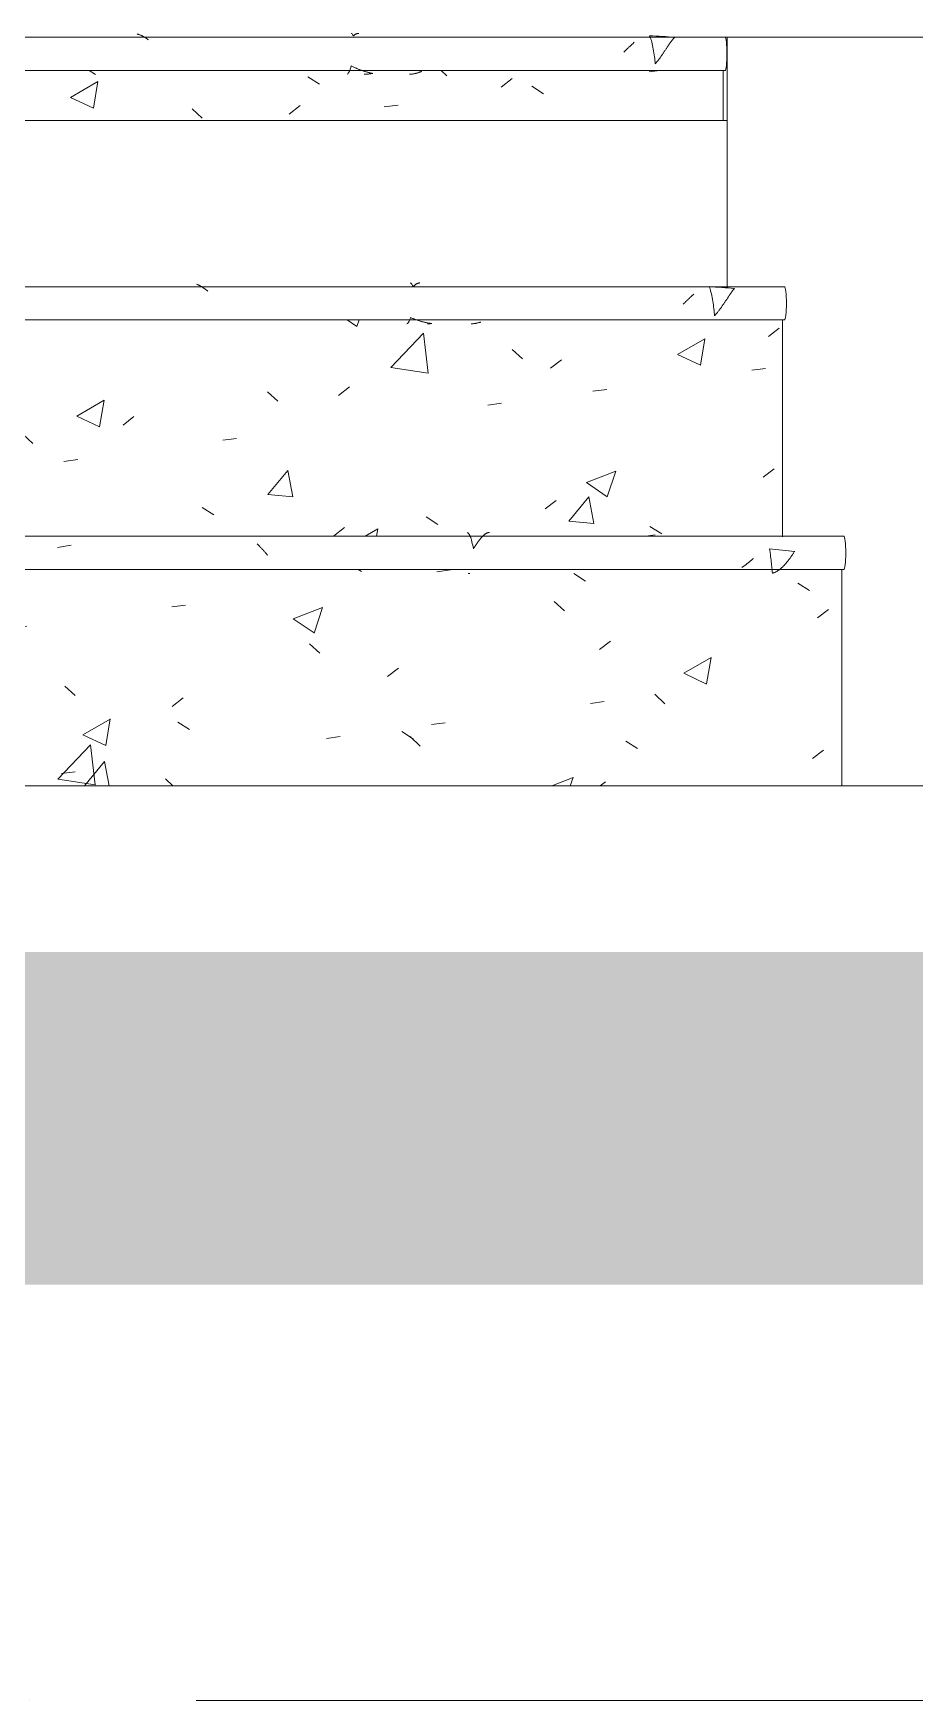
# Model space of a CAD drawing. Header units: millimetres. Extents: x -20608 to 106651, y -8981 to 93550.
# Drawn here: x 88623 to 89152, y -1000 to 2 of the extents above; entities that cross this region are included whole.
import ezdxf

# ---------------------------------------------------------------- set-up
doc = ezdxf.new("R2010")
doc.units = ezdxf.units.MM
doc.linetypes.add('Grid Line', pattern=[14, 10, -2, 0, -2])
for name, color, linetype, lineweight in [('NET CAT', 3, 'Continuous', 5), ('NET THAY 1', 41, 'Continuous', 5), ('NET-THAY', 2, 'Continuous', 9), ('TRUC', 225, 'Continuous', 5)]:
    doc.layers.add(name, color=color, linetype=linetype, lineweight=lineweight)

# ---------------------------------------------------------------- blocks, each defined once
blk = doc.blocks.new('FP_396-MẶT ĐỨNG 1-14')
at = {"layer": 'NET THAY 1', "color": 7}
for p, q in [((89109.7, -300), (87327.3, -300)), ((87327.3, -320), (89109.7, -320))]:
    blk.add_line(p, q, dxfattribs=at)
at = {"layer": 'NET THAY 1'}
for p, q in [((88883.4, -297.7), (88883.7, -297.9)), ((88883.7, -297.9), (88884, -298.1)), ((88884, -298.1), (88884.3, -298.5)), ((88884.3, -298.5), (88884.6, -298.9)), ((88884.6, -298.9), (88884.9, -299.5)), ((88884.9, -299.5), (88885.2, -300.1)), ((88885.2, -300.1), (88885.5, -300.8)), ((88892.1, -300.5), (88892, -300.7)), ((88892.3, -300.3), (88892.1, -300.5)), ((88892.5, -300.1), (88892.3, -300.3)), ((88892.7, -299.9), (88892.5, -300.1)), ((88892.9, -299.7), (88892.7, -299.9)), ((88893.1, -299.6), (88892.9, -299.7)), ((88893.3, -299.4), (88893.1, -299.6)), ((88893.5, -299.2), (88893.3, -299.4)), ((88893.7, -299.1), (88893.5, -299.2)), ((88893.9, -298.9), (88893.7, -299.1)), ((88894, -298.8), (88893.9, -298.9)), ((88894.2, -298.6), (88894, -298.8)), ((88894.4, -298.5), (88894.2, -298.6)), ((88894.6, -298.4), (88894.4, -298.5)), ((88894.8, -298.3), (88894.6, -298.4)), ((88895, -298.2), (88894.8, -298.3)), ((88895.2, -298.1), (88895, -298.2)), ((88895.3, -298), (88895.2, -298.1)), ((88895.5, -298), (88895.3, -298)), ((88895.7, -297.9), (88895.5, -298)), ((88895.9, -297.8), (88895.7, -297.9)), ((88896.1, -297.8), (88895.9, -297.8)), ((88896.3, -297.7), (88896.1, -297.8)), ((88896.4, -297.7), (88896.3, -297.7)), ((88896.6, -297.7), (88896.4, -297.7)), ((88896.8, -297.7), (88896.6, -297.7)), ((88638.3, -306.5), (88637.1, -306.7)), ((88639.5, -306.3), (88638.3, -306.5)), ((88640.6, -306.2), (88639.5, -306.3)), ((88641.8, -306), (88640.6, -306.2)), ((88643, -305.8), (88641.8, -306)), ((88644.1, -305.6), (88643, -305.8)), ((88645.3, -305.4), (88644.1, -305.6)), ((88757.5, -304.9), (88757.2, -304.6)), ((88757.7, -305.2), (88757.5, -304.9)), ((88758, -305.4), (88757.7, -305.2)), ((88758.3, -305.7), (88758, -305.4)), ((88758.6, -306), (88758.3, -305.7)), ((88758.8, -306.3), (88758.6, -306)), ((88759.1, -306.5), (88758.8, -306.3)), ((88759.4, -306.8), (88759.1, -306.5)), ((88759.6, -307.1), (88759.4, -306.8)), ((88759.9, -307.4), (88759.6, -307.1)), ((88760.1, -307.7), (88759.9, -307.4)), ((88760.4, -308), (88760.1, -307.7)), ((88760.7, -308.2), (88760.4, -308)), ((88760.9, -308.5), (88760.7, -308.2)), ((88761.2, -308.8), (88760.9, -308.5)), ((88761.4, -309.1), (88761.2, -308.8)), ((88761.7, -309.4), (88761.4, -309.1)), ((88762, -309.7), (88761.7, -309.4)), ((88762.2, -310), (88762, -309.7)), ((88762.5, -310.3), (88762.2, -310)), ((88762.7, -310.6), (88762.5, -310.3)), ((88763, -310.9), (88762.7, -310.6)), ((88885.5, -300.8), (88885.7, -301.6)), ((88885.7, -301.6), (88886, -302.4)), ((88886, -302.4), (88886.2, -303.3)), ((88886.2, -303.3), (88886.4, -304.3)), ((88886.4, -304.3), (88886.7, -305.3)), ((88886.7, -305.3), (88886.9, -306.4)), ((88886.9, -306.4), (88887.1, -307.5)), ((88887.3, -307.1), (88887.1, -307.5)), ((88887.5, -306.8), (88887.3, -307.1)), ((88887.7, -306.5), (88887.5, -306.8)), ((88887.9, -306.2), (88887.7, -306.5)), ((88888.1, -305.9), (88887.9, -306.2)), ((88888.3, -305.6), (88888.1, -305.9)), ((88888.6, -305.3), (88888.3, -305.6)), ((88888.8, -305), (88888.6, -305.3)), ((88889, -304.7), (88888.8, -305)), ((88889.2, -304.4), (88889, -304.7)), ((88889.4, -304.1), (88889.2, -304.4)), ((88889.6, -303.8), (88889.4, -304.1)), ((88889.8, -303.5), (88889.6, -303.8)), ((88890, -303.2), (88889.8, -303.5)), ((88890.2, -303), (88890, -303.2)), ((88890.4, -302.7), (88890.2, -303)), ((88890.6, -302.4), (88890.4, -302.7)), ((88890.8, -302.2), (88890.6, -302.4)), ((88891, -301.9), (88890.8, -302.2)), ((88891.2, -301.7), (88891, -301.9)), ((88891.4, -301.4), (88891.2, -301.7)), ((88891.6, -301.2), (88891.4, -301.4)), ((88891.8, -301), (88891.6, -301.2)), ((88892, -300.7), (88891.8, -301)), ((89066.9, -307.7), (89065.1, -307.5)), ((89065.1, -307.5), (89065.2, -308.6)), ((89065.2, -308.6), (89065.4, -309.8)), ((89065.4, -309.8), (89065.6, -310.9)), ((89068.8, -307.9), (89066.9, -307.7)), ((89070.7, -308.1), (89068.8, -307.9)), ((89072.6, -308.3), (89070.7, -308.1)), ((89074.5, -308.5), (89072.6, -308.3)), ((89076.4, -308.7), (89074.5, -308.5)), ((89078.3, -308.9), (89076.4, -308.7)), ((89080.2, -309.1), (89078.3, -308.9)), ((89079.3, -310.4), (89079, -310.8)), ((89079.5, -310.1), (89079.3, -310.4)), ((89079.7, -309.8), (89079.5, -310.1)), ((89079.9, -309.4), (89079.7, -309.8)), ((89080.2, -309.1), (89079.9, -309.4)), ((88763.2, -311.1), (88763, -310.9)), ((88763.5, -311.4), (88763.2, -311.1)), ((89048.7, -318.5), (89048.4, -318.7)), ((89049, -318.3), (89048.7, -318.5)), ((89049.3, -318.1), (89049, -318.3)), ((89049.6, -317.9), (89049.3, -318.1)), ((89049.9, -317.7), (89049.6, -317.9)), ((89050.2, -317.5), (89049.9, -317.7)), ((89050.5, -317.3), (89050.2, -317.5)), ((89050.8, -317.1), (89050.5, -317.3)), ((89051.1, -316.9), (89050.8, -317.1)), ((89051.4, -316.6), (89051.1, -316.9)), ((89051.7, -316.4), (89051.4, -316.6)), ((89052, -316.2), (89051.7, -316.4)), ((89052.2, -316), (89052, -316.2)), ((89052.5, -315.7), (89052.2, -316)), ((89052.8, -315.5), (89052.5, -315.7)), ((89053.1, -315.3), (89052.8, -315.5)), ((89053.4, -315), (89053.1, -315.3)), ((89053.7, -314.8), (89053.4, -315)), ((89054, -314.5), (89053.7, -314.8)), ((89054.3, -314.3), (89054, -314.5)), ((89054.5, -314.1), (89054.3, -314.3)), ((89054.8, -313.8), (89054.5, -314.1)), ((89055.1, -313.6), (89054.8, -313.8)), ((89055.4, -313.3), (89055.1, -313.6)), ((89065.6, -310.9), (89065.7, -312.1)), ((89065.7, -312.1), (89065.9, -313.2)), ((89065.9, -313.2), (89066, -314.3)), ((89066, -314.3), (89066.1, -315.4)), ((89066.1, -315.4), (89066.2, -316.4)), ((89066.2, -316.4), (89066.3, -317.3)), ((89066.3, -317.3), (89066.4, -318.2)), ((89066.4, -318.2), (89066.5, -319)), ((89066.5, -319), (89066.6, -319.8)), ((89066.6, -319.8), (89066.6, -320.5)), ((89066.6, -320.5), (89066.7, -321)), ((89070.2, -320.6), (89069.9, -320.8)), ((89070.5, -320.4), (89070.2, -320.6)), ((89070.7, -320.2), (89070.5, -320.4)), ((89071, -320.1), (89070.7, -320.2)), ((89071.2, -319.9), (89071, -320.1)), ((89071.5, -319.7), (89071.2, -319.9)), ((89071.8, -319.4), (89071.5, -319.7)), ((89072, -319.2), (89071.8, -319.4)), ((89072.3, -319), (89072, -319.2)), ((89072.5, -318.8), (89072.3, -319)), ((89072.8, -318.5), (89072.5, -318.8)), ((89073, -318.3), (89072.8, -318.5)), ((89073.3, -318), (89073, -318.3)), ((89073.5, -317.8), (89073.3, -318)), ((89073.8, -317.5), (89073.5, -317.8)), ((89074, -317.3), (89073.8, -317.5)), ((89074.3, -317), (89074, -317.3)), ((89074.5, -316.7), (89074.3, -317)), ((89074.8, -316.4), (89074.5, -316.7)), ((89075, -316.1), (89074.8, -316.4)), ((89075.3, -315.8), (89075, -316.1)), ((89075.5, -315.6), (89075.3, -315.8)), ((89075.7, -315.3), (89075.5, -315.6)), ((89076, -315), (89075.7, -315.3)), ((89076.2, -314.6), (89076, -315)), ((89076.5, -314.3), (89076.2, -314.6)), ((89076.7, -314), (89076.5, -314.3)), ((89076.9, -313.7), (89076.7, -314)), ((89077.2, -313.4), (89076.9, -313.7)), ((89077.4, -313.1), (89077.2, -313.4)), ((89077.6, -312.7), (89077.4, -313.1)), ((89077.9, -312.4), (89077.6, -312.7)), ((89078.1, -312.1), (89077.9, -312.4)), ((89078.3, -311.8), (89078.1, -312.1)), ((89078.6, -311.4), (89078.3, -311.8)), ((89078.8, -311.1), (89078.6, -311.4)), ((89079, -310.8), (89078.8, -311.1)), ((88884.3, -322.3), (88883.9, -322.3)), ((88884.6, -322.3), (88884.3, -322.3)), ((88884.9, -322.3), (88884.6, -322.3)), ((89066.7, -321), (89066.7, -321.5)), ((89066.7, -321.5), (89066.8, -321.9)), ((89066.8, -321.9), (89066.8, -322.1)), ((89067.1, -322.1), (89066.8, -322.1)), ((89067.3, -322), (89067.1, -322.1)), ((89067.6, -321.9), (89067.3, -322)), ((89067.9, -321.8), (89067.6, -321.9)), ((89068.1, -321.7), (89067.9, -321.8)), ((89068.4, -321.6), (89068.1, -321.7)), ((89068.6, -321.5), (89068.4, -321.6)), ((89068.9, -321.4), (89068.6, -321.5)), ((89069.2, -321.2), (89068.9, -321.4)), ((89069.4, -321.1), (89069.2, -321.2)), ((89069.7, -320.9), (89069.4, -321.1)), ((89069.9, -320.8), (89069.7, -320.9))]:
    blk.add_line(p, q, dxfattribs=at)
blk = doc.blocks.new('FP_397-MẶT ĐỨNG 1-14')
at = {"layer": 'NET THAY 1', "color": 7}
for p, q in [((89074, -150), (87327.3, -150)), ((87327.3, -170), (89074, -170))]:
    blk.add_line(p, q, dxfattribs=at)
at = {"layer": 'NET THAY 1'}
for p, q in [((88721, -148.6), (88720.7, -148.5)), ((88721.3, -148.7), (88721, -148.6)), ((88721.6, -148.9), (88721.3, -148.7)), ((88721.9, -149), (88721.6, -148.9)), ((88722.2, -149.1), (88721.9, -149)), ((88722.5, -149.3), (88722.2, -149.1)), ((88722.8, -149.4), (88722.5, -149.3)), ((88723, -149.6), (88722.8, -149.4)), ((88723.3, -149.7), (88723, -149.6)), ((88723.6, -149.9), (88723.3, -149.7)), ((88723.9, -150.1), (88723.6, -149.9)), ((88724.2, -150.2), (88723.9, -150.1)), ((88724.5, -150.4), (88724.2, -150.2)), ((88849.1, -147.7), (88849.4, -147.9)), ((88849.4, -147.9), (88849.7, -148.1)), ((88849.7, -148.1), (88850, -148.4)), ((88850, -148.4), (88850.3, -148.8)), ((88850.3, -148.8), (88850.5, -149.3)), ((88850.5, -149.3), (88850.8, -149.9)), ((88851, -149.7), (88850.8, -149.9)), ((88851.2, -149.6), (88851, -149.7)), ((88851.4, -149.4), (88851.2, -149.6)), ((88851.6, -149.2), (88851.4, -149.4)), ((88851.8, -149.1), (88851.6, -149.2)), ((88851.9, -148.9), (88851.8, -149.1)), ((88852.1, -148.8), (88851.9, -148.9)), ((88852.3, -148.7), (88852.1, -148.8)), ((88852.5, -148.5), (88852.3, -148.7)), ((88852.7, -148.4), (88852.5, -148.5)), ((88852.9, -148.3), (88852.7, -148.4)), ((88853.1, -148.2), (88852.9, -148.3)), ((88853.2, -148.1), (88853.1, -148.2)), ((88853.4, -148), (88853.2, -148.1)), ((88853.6, -148), (88853.4, -148)), ((88853.8, -147.9), (88853.6, -148)), ((88854, -147.8), (88853.8, -147.9)), ((88854.2, -147.8), (88854, -147.8)), ((88854.4, -147.7), (88854.2, -147.8)), ((88854.5, -147.7), (88854.4, -147.7)), ((88854.7, -147.7), (88854.5, -147.7)), ((88854.9, -147.7), (88854.7, -147.7)), ((89030.7, -150.1), (89028.8, -149.9)), ((89028.8, -149.9), (89029.1, -150.7)), ((89032.6, -150.2), (89030.7, -150.1)), ((89034.5, -150.3), (89032.6, -150.2)), ((89036.4, -150.4), (89034.5, -150.3)), ((88724.7, -150.6), (88724.5, -150.4)), ((88725, -150.8), (88724.7, -150.6)), ((88725.3, -151), (88725, -150.8)), ((88725.6, -151.2), (88725.3, -151)), ((88725.9, -151.4), (88725.6, -151.2)), ((88726.1, -151.6), (88725.9, -151.4)), ((88726.4, -151.8), (88726.1, -151.6)), ((88726.7, -152), (88726.4, -151.8)), ((88727, -152.3), (88726.7, -152)), ((88727.3, -152.5), (88727, -152.3)), ((88727.5, -152.7), (88727.3, -152.5)), ((89013.4, -160.2), (89013.2, -160.4)), ((89013.7, -159.9), (89013.4, -160.2)), ((89014, -159.6), (89013.7, -159.9)), ((89014.3, -159.4), (89014, -159.6)), ((89014.5, -159.1), (89014.3, -159.4)), ((89014.8, -158.9), (89014.5, -159.1)), ((89015.1, -158.6), (89014.8, -158.9)), ((89015.4, -158.3), (89015.1, -158.6)), ((89015.6, -158.1), (89015.4, -158.3)), ((89015.9, -157.8), (89015.6, -158.1)), ((89016.2, -157.6), (89015.9, -157.8)), ((89016.4, -157.3), (89016.2, -157.6)), ((89016.7, -157), (89016.4, -157.3)), ((89017, -156.8), (89016.7, -157)), ((89017.2, -156.5), (89017, -156.8)), ((89017.5, -156.3), (89017.2, -156.5)), ((89017.8, -156), (89017.5, -156.3)), ((89018, -155.8), (89017.8, -156)), ((89018.3, -155.5), (89018, -155.8)), ((89018.6, -155.3), (89018.3, -155.5)), ((89018.8, -155.1), (89018.6, -155.3)), ((89019.1, -154.8), (89018.8, -155.1)), ((89019.4, -154.6), (89019.1, -154.8)), ((89019.6, -154.4), (89019.4, -154.6)), ((89029.1, -150.7), (89029.3, -151.5)), ((89029.3, -151.5), (89029.6, -152.3)), ((89029.6, -152.3), (89029.8, -153.3)), ((89029.8, -153.3), (89030.1, -154.3)), ((89030.1, -154.3), (89030.3, -155.3)), ((89030.3, -155.3), (89030.5, -156.4)), ((89030.5, -156.4), (89030.7, -157.5)), ((89030.7, -157.5), (89030.9, -158.6)), ((89030.9, -158.6), (89031.1, -159.8)), ((89031.1, -159.8), (89031.3, -160.9)), ((89038.3, -150.6), (89036.4, -150.4)), ((89037.5, -160.2), (89037.3, -160.5)), ((89037.7, -159.9), (89037.5, -160.2)), ((89037.9, -159.5), (89037.7, -159.9)), ((89038.2, -159.2), (89037.9, -159.5)), ((89038.4, -158.9), (89038.2, -159.2)), ((89040.2, -150.7), (89038.3, -150.6)), ((89038.6, -158.5), (89038.4, -158.9)), ((89038.8, -158.2), (89038.6, -158.5)), ((89039.1, -157.9), (89038.8, -158.2)), ((89039.3, -157.6), (89039.1, -157.9)), ((89039.5, -157.2), (89039.3, -157.6)), ((89039.7, -156.9), (89039.5, -157.2)), ((89039.9, -156.6), (89039.7, -156.9)), ((89040.1, -156.3), (89039.9, -156.6)), ((89040.3, -156), (89040.1, -156.3)), ((89042.1, -150.8), (89040.2, -150.7)), ((89040.6, -155.6), (89040.3, -156)), ((89040.8, -155.3), (89040.6, -155.6)), ((89041, -155), (89040.8, -155.3)), ((89041.2, -154.7), (89041, -155)), ((89041.4, -154.4), (89041.2, -154.7)), ((89041.6, -154.1), (89041.4, -154.4)), ((89041.8, -153.8), (89041.6, -154.1)), ((89042, -153.6), (89041.8, -153.8)), ((89042.2, -153.3), (89042, -153.6)), ((89044, -151), (89042.1, -150.8)), ((89042.4, -153), (89042.2, -153.3)), ((89042.6, -152.7), (89042.4, -153)), ((89042.8, -152.5), (89042.6, -152.7)), ((89043, -152.2), (89042.8, -152.5)), ((89043.2, -151.9), (89043, -152.2)), ((89043.4, -151.7), (89043.2, -151.9)), ((89043.6, -151.4), (89043.4, -151.7)), ((89043.8, -151.2), (89043.6, -151.4)), ((89044, -151), (89043.8, -151.2)), ((88848.7, -170.1), (88848.4, -170.8)), ((88849, -169.4), (88848.7, -170.1)), ((88849.2, -168.5), (88849, -169.4)), ((88849.6, -168.7), (88849.2, -168.5)), ((88850, -168.8), (88849.6, -168.7)), ((88850.4, -169), (88850, -168.8)), ((88850.8, -169.2), (88850.4, -169)), ((88851.2, -169.3), (88850.8, -169.2)), ((88851.5, -169.5), (88851.2, -169.3)), ((88851.9, -169.6), (88851.5, -169.5)), ((88852.3, -169.8), (88851.9, -169.6)), ((88852.7, -169.9), (88852.3, -169.8)), ((88853.1, -170), (88852.7, -169.9)), ((88853.4, -170.2), (88853.1, -170)), ((88853.8, -170.3), (88853.4, -170.2)), ((88854.2, -170.4), (88853.8, -170.3)), ((89031.3, -160.9), (89031.4, -162.1)), ((89031.4, -162.1), (89031.6, -163.2)), ((89031.6, -163.2), (89031.7, -164.3)), ((89031.7, -164.3), (89031.8, -165.4)), ((89031.8, -165.4), (89031.9, -166.4)), ((89031.9, -166.4), (89032, -167.4)), ((89032.3, -167.1), (89032, -167.3)), ((89032.5, -166.8), (89032.3, -167.1)), ((89032.8, -166.5), (89032.5, -166.8)), ((89033, -166.2), (89032.8, -166.5)), ((89033.3, -165.9), (89033, -166.2)), ((89033.5, -165.7), (89033.3, -165.9)), ((89033.7, -165.4), (89033.5, -165.7)), ((89034, -165.1), (89033.7, -165.4)), ((89034.2, -164.7), (89034, -165.1)), ((89034.5, -164.4), (89034.2, -164.7)), ((89034.7, -164.1), (89034.5, -164.4)), ((89034.9, -163.8), (89034.7, -164.1)), ((89035.2, -163.5), (89034.9, -163.8)), ((89035.4, -163.2), (89035.2, -163.5)), ((89035.7, -162.9), (89035.4, -163.2)), ((89035.9, -162.5), (89035.7, -162.9)), ((89036.1, -162.2), (89035.9, -162.5)), ((89036.4, -161.9), (89036.1, -162.2)), ((89036.6, -161.5), (89036.4, -161.9)), ((89036.8, -161.2), (89036.6, -161.5)), ((89037, -160.9), (89036.8, -161.2)), ((89037.3, -160.5), (89037, -160.9)), ((88847.5, -172.1), (88847.1, -172.3)), ((88847.8, -171.8), (88847.5, -172.1)), ((88848.1, -171.3), (88847.8, -171.8)), ((88848.4, -170.8), (88848.1, -171.3)), ((88854.6, -170.5), (88854.2, -170.4)), ((88855, -170.7), (88854.6, -170.5)), ((88855.3, -170.8), (88855, -170.7)), ((88855.7, -170.9), (88855.3, -170.8)), ((88856.1, -171), (88855.7, -170.9)), ((88856.5, -171.1), (88856.1, -171)), ((88856.9, -171.2), (88856.5, -171.1)), ((88857.2, -171.3), (88856.9, -171.2)), ((88857.6, -171.4), (88857.2, -171.3)), ((88858, -171.5), (88857.6, -171.4)), ((88858.4, -171.6), (88858, -171.5)), ((88858.7, -171.6), (88858.4, -171.6)), ((88859.1, -171.7), (88858.7, -171.6)), ((88859.5, -171.8), (88859.1, -171.7)), ((88859.7, -172.3), (88859.4, -172.3)), ((88859.9, -171.9), (88859.5, -171.8)), ((88860.1, -172.3), (88859.7, -172.3)), ((88860.3, -171.9), (88859.9, -171.9)), ((88860.4, -172.3), (88860.1, -172.3)), ((88860.6, -172), (88860.3, -171.9)), ((88860.8, -172.3), (88860.4, -172.3)), ((88861, -172), (88860.6, -172)), ((88861.1, -172.3), (88860.8, -172.3)), ((88861.4, -172.1), (88861, -172)), ((88861.4, -172.2), (88861.1, -172.3)), ((88861.8, -172.1), (88861.4, -172.1)), ((88861.8, -172.2), (88861.4, -172.2)), ((88862.1, -172.2), (88861.8, -172.1)), ((88862.1, -172.2), (88861.8, -172.2)), ((88886.1, -172.3), (88885.8, -172.3)), ((88886.4, -172.3), (88886.1, -172.3)), ((88886.7, -172.3), (88886.4, -172.3)), ((88887, -172.3), (88886.7, -172.3)), ((88887.3, -172.2), (88887, -172.3)), ((88887.6, -172.2), (88887.3, -172.2)), ((88887.9, -172.2), (88887.6, -172.2)), ((88888.2, -172.1), (88887.9, -172.2)), ((88888.5, -172.1), (88888.2, -172.1)), ((88888.8, -172), (88888.5, -172.1)), ((88889.1, -171.9), (88888.8, -172)), ((88889.4, -171.9), (88889.1, -171.9)), ((88889.7, -171.8), (88889.4, -171.9)), ((88890, -171.7), (88889.7, -171.8)), ((88890.3, -171.6), (88890, -171.7)), ((88890.6, -171.5), (88890.3, -171.6)), ((88890.9, -171.5), (88890.6, -171.5)), ((88891.2, -171.4), (88890.9, -171.5)), ((88891.5, -171.3), (88891.2, -171.4))]:
    blk.add_line(p, q, dxfattribs=at)
blk = doc.blocks.new('FP_398-MẶT ĐỨNG 1-14')
at = {"layer": 'NET THAY 1', "color": 7}
for p, q in [((89038.3, 0), (87327.3, 0)), ((87327.3, -20), (89038.3, -20))]:
    blk.add_line(p, q, dxfattribs=at)
at = {"layer": 'NET THAY 1'}
for p, q in [((88685.2, 1.9), (88684.9, 2)), ((88685.5, 1.8), (88685.2, 1.9)), ((88685.8, 1.7), (88685.5, 1.8)), ((88686, 1.6), (88685.8, 1.7)), ((88686.3, 1.5), (88686, 1.6)), ((88686.6, 1.4), (88686.3, 1.5)), ((88686.9, 1.3), (88686.6, 1.4)), ((88687.2, 1.2), (88686.9, 1.3)), ((88687.5, 1.1), (88687.2, 1.2)), ((88687.8, 0.9), (88687.5, 1.1)), ((88688.1, 0.8), (88687.8, 0.9)), ((88688.3, 0.6), (88688.1, 0.8)), ((88688.6, 0.5), (88688.3, 0.6)), ((88688.9, 0.3), (88688.6, 0.5)), ((88689.2, 0.2), (88688.9, 0.3)), ((88689.5, 0), (88689.2, 0.2)), ((88689.8, -0.2), (88689.5, 0)), ((88813.7, 2.3), (88813.9, 2.2)), ((88813.9, 2.2), (88814.2, 2)), ((88814.2, 2), (88814.5, 1.7)), ((88814.5, 1.7), (88814.7, 1.3)), ((88814.7, 1.3), (88815, 0.9)), ((88815.2, 1), (88815, 0.9)), ((88815.3, 1.2), (88815.2, 1)), ((88815.5, 1.3), (88815.3, 1.2)), ((88815.7, 1.4), (88815.5, 1.3)), ((88815.9, 1.6), (88815.7, 1.4)), ((88816.1, 1.7), (88815.9, 1.6)), ((88816.3, 1.8), (88816.1, 1.7)), ((88816.5, 1.9), (88816.3, 1.8)), ((88816.7, 2), (88816.5, 1.9)), ((88816.9, 2), (88816.7, 2)), ((88817, 2.1), (88816.9, 2)), ((88817.2, 2.2), (88817, 2.1)), ((88817.4, 2.2), (88817.2, 2.2)), ((88817.6, 2.3), (88817.4, 2.2)), ((88817.8, 2.3), (88817.6, 2.3)), ((88818, 2.3), (88817.8, 2.3)), ((88818.2, 2.3), (88818, 2.3)), ((88994.9, 0.8), (88992.9, 0.9)), ((88992.9, 0.9), (88993.2, 0.3)), ((88993.2, 0.3), (88993.5, -0.4)), ((88996.8, 0.7), (88994.9, 0.8)), ((88998.7, 0.6), (88996.8, 0.7)), ((89000.6, 0.5), (88998.7, 0.6)), ((89002.5, 0.4), (89000.6, 0.5)), ((89004.4, 0.2), (89002.5, 0.4)), ((89006.3, 0.1), (89004.4, 0.2)), ((89008.2, 0), (89006.3, 0.1)), ((89008.2, 0), (89008, -0.2)), ((88690, -0.3), (88689.8, -0.2)), ((88690.3, -0.5), (88690, -0.3)), ((88690.6, -0.7), (88690.3, -0.5)), ((88690.9, -0.9), (88690.6, -0.7)), ((88691.2, -1.1), (88690.9, -0.9)), ((88691.4, -1.3), (88691.2, -1.1)), ((88691.7, -1.5), (88691.4, -1.3)), ((88977.8, -8.6), (88977.5, -8.9)), ((88978, -8.3), (88977.8, -8.6)), ((88978.3, -8.1), (88978, -8.3)), ((88978.6, -7.8), (88978.3, -8.1)), ((88978.8, -7.6), (88978.6, -7.8)), ((88979.1, -7.3), (88978.8, -7.6)), ((88979.4, -7), (88979.1, -7.3)), ((88979.6, -6.8), (88979.4, -7)), ((88979.9, -6.5), (88979.6, -6.8)), ((88980.2, -6.3), (88979.9, -6.5)), ((88980.4, -6), (88980.2, -6.3)), ((88980.7, -5.8), (88980.4, -6)), ((88981, -5.6), (88980.7, -5.8)), ((88981.2, -5.3), (88981, -5.6)), ((88981.5, -5.1), (88981.2, -5.3)), ((88981.8, -4.8), (88981.5, -5.1)), ((88982, -4.6), (88981.8, -4.8)), ((88982.3, -4.4), (88982, -4.6)), ((88982.5, -4.1), (88982.3, -4.4)), ((88982.8, -3.9), (88982.5, -4.1)), ((88983.1, -3.7), (88982.8, -3.9)), ((88983.3, -3.4), (88983.1, -3.7)), ((88983.6, -3.2), (88983.3, -3.4)), ((88983.8, -3), (88983.6, -3.2)), ((88993.5, -0.4), (88993.8, -1.2)), ((88993.8, -1.2), (88994.1, -2)), ((88994.1, -2), (88994.3, -2.9)), ((88994.3, -2.9), (88994.6, -3.9)), ((88994.6, -3.9), (88994.8, -4.9)), ((88994.8, -4.9), (88995, -6)), ((88995, -6), (88995.2, -7.1)), ((88995.2, -7.1), (88995.4, -8.2)), ((88995.4, -8.2), (88995.6, -9.4)), ((88995.6, -9.4), (88995.8, -10.5)), ((89000.9, -10), (89000.7, -10.3)), ((89001.1, -9.6), (89000.9, -10)), ((89001.4, -9.3), (89001.1, -9.6)), ((89001.6, -9), (89001.4, -9.3)), ((89001.8, -8.6), (89001.6, -9)), ((89002, -8.3), (89001.8, -8.6)), ((89002.2, -8), (89002, -8.3)), ((89002.5, -7.7), (89002.2, -8)), ((89002.7, -7.3), (89002.5, -7.7)), ((89002.9, -7), (89002.7, -7.3)), ((89003.1, -6.7), (89002.9, -7)), ((89003.3, -6.4), (89003.1, -6.7)), ((89003.5, -6), (89003.3, -6.4)), ((89003.8, -5.7), (89003.5, -6)), ((89004, -5.4), (89003.8, -5.7)), ((89004.2, -5.1), (89004, -5.4)), ((89004.4, -4.8), (89004.2, -5.1)), ((89004.6, -4.5), (89004.4, -4.8)), ((89004.8, -4.2), (89004.6, -4.5)), ((89005, -3.9), (89004.8, -4.2)), ((89005.2, -3.6), (89005, -3.9)), ((89005.4, -3.4), (89005.2, -3.6)), ((89005.6, -3.1), (89005.4, -3.4)), ((89005.8, -2.8), (89005.6, -3.1)), ((89006, -2.5), (89005.8, -2.8)), ((89006.2, -2.3), (89006, -2.5)), ((89006.4, -2), (89006.2, -2.3)), ((89006.6, -1.8), (89006.4, -2)), ((89006.8, -1.5), (89006.6, -1.8)), ((89007, -1.3), (89006.8, -1.5)), ((89007.2, -1), (89007, -1.3)), ((89007.4, -0.8), (89007.2, -1)), ((89007.6, -0.6), (89007.4, -0.8)), ((89007.8, -0.4), (89007.6, -0.6)), ((89008, -0.2), (89007.8, -0.4)), ((88812.8, -20), (88812.5, -20.7)), ((88813.1, -19.2), (88812.8, -20)), ((88813.4, -18.3), (88813.1, -19.2)), ((88813.7, -17.3), (88813.4, -18.3)), ((88814.1, -17.5), (88813.7, -17.3)), ((88814.4, -17.7), (88814.1, -17.5)), ((88814.8, -17.9), (88814.4, -17.7)), ((88815.2, -18), (88814.8, -17.9)), ((88815.6, -18.2), (88815.2, -18)), ((88816, -18.4), (88815.6, -18.2)), ((88816.4, -18.6), (88816, -18.4)), ((88816.8, -18.7), (88816.4, -18.6)), ((88817.1, -18.9), (88816.8, -18.7)), ((88817.5, -19), (88817.1, -18.9)), ((88817.9, -19.2), (88817.5, -19)), ((88818.3, -19.4), (88817.9, -19.2)), ((88818.7, -19.5), (88818.3, -19.4)), ((88819.1, -19.7), (88818.7, -19.5)), ((88819.4, -19.8), (88819.1, -19.7)), ((88819.8, -19.9), (88819.4, -19.8)), ((88820.2, -20.1), (88819.8, -19.9)), ((88995.8, -10.5), (88995.9, -11.7)), ((88995.9, -11.7), (88996.1, -12.8)), ((88996.1, -12.8), (88996.2, -13.9)), ((88996.2, -13.9), (88996.3, -15)), ((88996.3, -15), (88996.4, -16)), ((88996.7, -15.7), (88996.4, -16)), ((88996.9, -15.4), (88996.7, -15.7)), ((88997.2, -15.1), (88996.9, -15.4)), ((88997.4, -14.8), (88997.2, -15.1)), ((88997.7, -14.5), (88997.4, -14.8)), ((88997.9, -14.2), (88997.7, -14.5)), ((88998.1, -13.9), (88997.9, -14.2)), ((88998.4, -13.6), (88998.1, -13.9)), ((88998.6, -13.3), (88998.4, -13.6)), ((88998.8, -12.9), (88998.6, -13.3)), ((88999.1, -12.6), (88998.8, -12.9)), ((88999.3, -12.3), (88999.1, -12.6)), ((88999.5, -12), (88999.3, -12.3)), ((88999.8, -11.6), (88999.5, -12)), ((89000, -11.3), (88999.8, -11.6)), ((89000.2, -11), (89000, -11.3)), ((89000.5, -10.6), (89000.2, -11)), ((89000.7, -10.3), (89000.5, -10.6)), ((88811.6, -22.1), (88811.3, -22.3)), ((88811.9, -21.7), (88811.6, -22.1)), ((88812.2, -21.3), (88811.9, -21.7)), ((88812.5, -20.7), (88812.2, -21.3)), ((88820.6, -20.2), (88820.2, -20.1)), ((88821, -20.3), (88820.6, -20.2)), ((88821.3, -20.5), (88821, -20.3)), ((88821.7, -20.6), (88821.3, -20.5)), ((88821.9, -22.3), (88821.5, -22.3)), ((88822.1, -20.7), (88821.7, -20.6)), ((88822.3, -22.3), (88821.9, -22.3)), ((88822.5, -20.8), (88822.1, -20.7)), ((88822.6, -22.3), (88822.3, -22.3)), ((88822.9, -20.9), (88822.5, -20.8)), ((88823, -22.3), (88822.6, -22.3)), ((88823.2, -21), (88822.9, -20.9)), ((88823.4, -22.2), (88823, -22.3)), ((88823.6, -21.1), (88823.2, -21)), ((88823.7, -22.2), (88823.4, -22.2)), ((88824, -21.2), (88823.6, -21.1)), ((88824.1, -22.2), (88823.7, -22.2)), ((88824.4, -21.3), (88824, -21.2)), ((88824.5, -22.1), (88824.1, -22.2)), ((88824.7, -21.4), (88824.4, -21.3)), ((88824.8, -22.1), (88824.5, -22.1)), ((88825.1, -21.5), (88824.7, -21.4)), ((88825.2, -22), (88824.8, -22.1)), ((88825.5, -21.6), (88825.1, -21.5)), ((88825.5, -22), (88825.2, -22)), ((88825.9, -21.7), (88825.5, -21.6)), ((88825.9, -21.9), (88825.5, -22)), ((88826.3, -21.7), (88825.9, -21.7)), ((88826.3, -21.9), (88825.9, -21.9)), ((88826.6, -21.8), (88826.3, -21.7)), ((88826.6, -21.8), (88826.3, -21.9)), ((88849, -22.3), (88848.7, -22.3)), ((88849.3, -22.3), (88849, -22.3)), ((88849.6, -22.3), (88849.3, -22.3)), ((88849.9, -22.2), (88849.6, -22.3)), ((88850.2, -22.2), (88849.9, -22.2)), ((88850.5, -22.2), (88850.2, -22.2)), ((88850.8, -22.1), (88850.5, -22.2)), ((88851.1, -22.1), (88850.8, -22.1)), ((88851.4, -22), (88851.1, -22.1)), ((88851.8, -21.9), (88851.4, -22)), ((88852.1, -21.9), (88851.8, -21.9)), ((88852.4, -21.8), (88852.1, -21.9)), ((88852.7, -21.7), (88852.4, -21.8)), ((88853, -21.6), (88852.7, -21.7)), ((88853.3, -21.6), (88853, -21.6)), ((88853.6, -21.5), (88853.3, -21.6)), ((88853.9, -21.4), (88853.6, -21.5)), ((88854.2, -21.3), (88853.9, -21.4)), ((88854.5, -21.1), (88854.2, -21.3)), ((88854.8, -21), (88854.5, -21.1)), ((88855.1, -20.9), (88854.8, -21)), ((88855.4, -20.8), (88855.1, -20.9)), ((88855.7, -20.7), (88855.4, -20.8)), ((88856, -20.5), (88855.7, -20.7))]:
    blk.add_line(p, q, dxfattribs=at)
blk = doc.blocks.new('ALC1807-ASCENT PLAZA-TANG 1_2_rvt-1-MẶT ĐỨNG 1-14')
at = {"layer": 'NET THAY 1'}
h = blk.add_hatch(dxfattribs=at)
h.set_pattern_fill('FP_25', color=256, style=0, pattern_type=2)
h.set_pattern_definition([(50.201, (86446.06, -450), (180.891, -15.939), [18.994, -208.937]), (354.964, (86446.06, -450), (34.991, -191.057), [15.133, -166.459]), (100.379, (86461.13, -451.33), (145.898, 175.118), [16.186, -178.049]), (30.177, (86446.06, -450), (164.569, -77.289), [18.949, -208.435]), (334.843, (86446.06, -450), (-32, -191.588), [15.151, -166.663]), (80.518, (86459.78, -456.43), (196.568, 114.3), [16.187, -178.055]), (46.388, (86446.06, -399.2), (269.155, -42.042), [28.478, -313.258]), (96.589, (86468.5, -402.7), (235.72, 247.426), [24.283, -267.11]), (351.122, (86446.06, -399.2), (235.72, 247.426), [22.702, -249.717]), (21.137, (86471.28, -411.9), (150.539, -102.265), [18.932, -208.254]), (325.811, (86471.28, -411.9), (61.362, 184.188), [15.166, -166.823]), (71.574, (86483.82, -420.42), (211.902, 81.922), [16.178, -177.963]), (37.697, (86446.06, -450), (3.0672, 84.5549), [8.345, -156.525, 8.345, -161.076, -167.524]), (37.697, (86446.06, -450), (3.0672, 84.5549), [-334.29, 8.345, -159.18]), (7.553, (86446.06, -450), (66.3455, 100.181), [8.324, -88.028, 8.324, -152.346, -63.688]), (7.553, (86446.06, -450), (66.3455, 100.181), [-257.02, 8.324, -55.364]), (327.315, (86434.81, -450), (134.6288, -5.7283), [8.34, -54.84, 8.34, -188.781, -261.564]), (327.315, (86434.81, -450), (134.6288, -5.7283), [-260.3, 8.34, -253.224]), (317.297, (86364.6, -450), (147.0774, 25.428), [8.35, -73.882, 8.35, -122.715, -185.971]), (317.297, (86364.6, -450), (147.0774, 25.428), [-213.297, 8.35, -177.621])])
h.paths.add_polyline_path([(87327.3, -50), (89037.1, -50), (89037.1, -20), (87327.3, -20)], flags=0)
h = blk.add_hatch(dxfattribs=at)
h.set_pattern_fill('FP_24', color=256, style=0, pattern_type=2)
h.set_pattern_definition([(50.201, (86481.74, -450), (180.891, -15.939), [18.994, -208.937]), (354.964, (86481.74, -450), (34.991, -191.057), [15.133, -166.459]), (100.379, (86496.81, -451.33), (145.898, 175.118), [16.186, -178.049]), (30.177, (86481.74, -450), (164.569, -77.289), [18.949, -208.435]), (334.843, (86481.74, -450), (-32, -191.588), [15.151, -166.663]), (80.518, (86495.46, -456.43), (196.568, 114.3), [16.187, -178.055]), (46.388, (86481.74, -399.2), (269.155, -42.042), [28.478, -313.258]), (96.589, (86504.17, -402.7), (235.72, 247.426), [24.283, -267.11]), (351.122, (86481.74, -399.2), (235.72, 247.426), [22.702, -249.717]), (21.137, (86506.96, -411.9), (150.539, -102.265), [18.932, -208.254]), (325.811, (86506.96, -411.9), (61.362, 184.188), [15.166, -166.823]), (71.574, (86519.5, -420.42), (211.902, 81.922), [16.178, -177.963]), (37.697, (86481.74, -450), (3.0672, 84.5549), [8.345, -156.525, 8.345, -161.076, -167.524]), (37.697, (86481.74, -450), (3.0672, 84.5549), [-334.29, 8.345, -159.18]), (7.553, (86481.74, -450), (66.3455, 100.181), [8.324, -88.028, 8.324, -152.346, -63.688]), (7.553, (86481.74, -450), (66.3455, 100.181), [-257.02, 8.324, -55.364]), (327.315, (86470.49, -450), (134.6288, -5.7283), [8.34, -54.84, 8.34, -188.781, -261.564]), (327.315, (86470.49, -450), (134.6288, -5.7283), [-260.3, 8.34, -253.224]), (317.297, (86400.28, -450), (147.0774, 25.428), [8.35, -73.882, 8.35, -122.715, -185.971]), (317.297, (86400.28, -450), (147.0774, 25.428), [-213.297, 8.35, -177.621])])
h.paths.add_polyline_path([(87327.3, -300), (89072.8, -300), (89072.6, -170), (87327.3, -170)], flags=0)
h = blk.add_hatch(dxfattribs=at)
h.set_pattern_fill('FP_23', color=256, style=0, pattern_type=2)
h.set_pattern_definition([(50.201, (86517.42, -450), (180.891, -15.939), [18.994, -208.937]), (354.964, (86517.42, -450), (34.991, -191.057), [15.133, -166.459]), (100.379, (86532.5, -451.33), (145.898, 175.118), [16.186, -178.049]), (30.177, (86517.42, -450), (164.569, -77.289), [18.949, -208.435]), (334.843, (86517.42, -450), (-32, -191.588), [15.151, -166.663]), (80.518, (86531.14, -456.43), (196.568, 114.3), [16.187, -178.055]), (46.388, (86517.42, -399.2), (269.155, -42.042), [28.478, -313.258]), (96.589, (86539.85, -402.7), (235.72, 247.426), [24.283, -267.11]), (351.122, (86517.42, -399.2), (235.72, 247.426), [22.702, -249.717]), (21.137, (86542.64, -411.9), (150.539, -102.265), [18.932, -208.254]), (325.811, (86542.64, -411.9), (61.362, 184.188), [15.166, -166.823]), (71.574, (86555.18, -420.42), (211.902, 81.922), [16.178, -177.963]), (37.697, (86517.42, -450), (3.0672, 84.5549), [8.345, -156.525, 8.345, -161.076, -167.524]), (37.697, (86517.42, -450), (3.0672, 84.5549), [-334.29, 8.345, -159.18]), (7.553, (86517.42, -450), (66.3455, 100.181), [8.324, -88.028, 8.324, -152.346, -63.688]), (7.553, (86517.42, -450), (66.3455, 100.181), [-257.02, 8.324, -55.364]), (327.315, (86506.17, -450), (134.6288, -5.7283), [8.34, -54.84, 8.34, -188.781, -261.564]), (327.315, (86506.17, -450), (134.6288, -5.7283), [-260.3, 8.34, -253.224]), (317.297, (86435.96, -450), (147.0774, 25.428), [8.35, -73.882, 8.35, -122.715, -185.971]), (317.297, (86435.96, -450), (147.0774, 25.428), [-213.297, 8.35, -177.621])])
h.paths.add_polyline_path([(87327.3, -450), (89108.5, -450), (89108.5, -320), (87327.3, -320), (87327.3, -426)], flags=0)
at = {"layer": 'NET THAY 1', "color": 7}
for p, q in [((89037.1, -20), (89037.1, -50)), ((89072.8, -170), (89072.8, -300.3)), ((89108.5, -320), (89108.5, -450))]:
    blk.add_line(p, q, dxfattribs=at)
for centre in [(89038.3, -10), (89074, -160), (89109.7, -310)]:
    blk.add_ellipse(centre, major_axis=(0, 10), ratio=0.118935, start_param=3.141593, end_param=6.283185, dxfattribs=at)
at = {"layer": 'NET-THAY', "color": 250, "lineweight": 15}
for p, q in [((89039.5, -150.3), (89039.5, 0)), ((89039.5, 0), (89051.4, 0)), ((89301.2, 0), (89051.4, 0))]:
    blk.add_line(p, q, dxfattribs=at)
at = {"layer": 'NET-THAY', "color": 10}
for p, q in [((89039.5, 0), (89039.5, -50)), ((-20508.1, -450), (99538, -450))]:
    blk.add_line(p, q, dxfattribs=at)
at = {"layer": 'NET THAY 1', "color": 7}
for name in ['FP_398-MẶT ĐỨNG 1-14', 'FP_397-MẶT ĐỨNG 1-14', 'FP_396-MẶT ĐỨNG 1-14']:
    blk.add_blockref(name, (0, 0), dxfattribs=at)

msp = doc.modelspace()

# ---------------------------------------------------------------- linework, layer by layer
at = {"layer": 'NET CAT'}
msp.add_lwpolyline([(-20508.1, -450), (99538, -450)], dxfattribs=at)
at = {"layer": 'NET CAT', "const_width": 200}
msp.add_lwpolyline([(-20508.1, -650), (99538, -650)], dxfattribs=at)
at = {"layer": 'NET-THAY'}
msp.add_line((87327.3, -50), (89039.5, -50), dxfattribs=at)
at = {"layer": 'TRUC', "linetype": 'Grid Line', "ltscale": 50}
for p, q in [((-15600.6, 0), (103813.4, 0)), ((-20508.1, -450), (99538, -450)), ((-18394.8, -1000), (106650.8, -1000))]:
    msp.add_line(p, q, dxfattribs=at)

# ---------------------------------------------------------------- block references
at = {"lineweight": 5}
msp.add_blockref('ALC1807-ASCENT PLAZA-TANG 1_2_rvt-1-MẶT ĐỨNG 1-14', (0, 0), dxfattribs=at)

doc.saveas('drawing.dxf')
